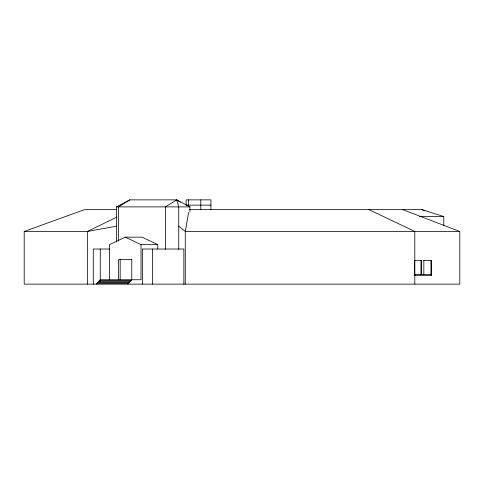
<?xml version="1.0" encoding="UTF-8"?>
<svg xmlns="http://www.w3.org/2000/svg" width="484" height="484" viewBox="0 0 484 484"><rect width="100%" height="100%" fill="white"/><g stroke="black" fill="none" stroke-linecap="round" stroke-linejoin="round"><path stroke-width="0.73" d="M188.651 212.446L185.269 231.467L185.269 284.138M189.952 212.101L189.952 206.886L176.702 199.862L129.791 199.862L118.58 206.886L118.58 241.147M180.441 202.203L176.702 199.862L165.486 206.886L165.486 249.345M116.541 241.946L116.541 206.886L129.791 199.862M116.989 217.056L87.35 231.467L24.2 231.467L24.2 284.138L459.8 284.138L459.8 231.467L402.482 209.518M157.778 249.024L157.778 244.632L142.036 237.154L125.271 237.154L109.523 244.632L109.523 279.746M24.2 231.467L84.821 209.518L116.844 209.518M116.541 226.179L87.35 231.467L87.35 284.138M210.903 205.131L186.14 205.131L186.14 199.862L210.903 199.862L210.903 209.518M116.541 206.886L189.952 206.886M189.153 209.518L421.727 209.518L443.78 216.542L443.78 225.556M419.658 216.542L443.78 216.542M459.8 231.467L185.269 231.467L178.735 226.246M125.271 237.154L141.019 244.632L157.778 244.632M109.711 249.024L93.273 249.024L93.273 284.138M131.878 259.503L118.604 259.503L118.604 279.746M423.645 260.434L431.256 260.434L431.256 275.36M414.861 275.36L431.45 275.36L431.45 274.482L414.667 274.482L414.667 260.434L421.268 260.434L421.268 274.482M368.735 209.518L414.818 231.467L414.818 284.138M421.727 209.518L424.299 210.855M176.702 199.862L178.735 206.886L178.735 249.369M431.062 260.434L431.062 274.482M423.839 260.434L423.839 274.482M421.074 260.434L421.074 274.482M415.054 274.482L415.054 275.36M200.806 199.862L200.806 209.518M188.427 199.862L188.427 206.595M183.859 284.138L183.859 249.024L142.441 249.024L142.441 284.138M152.502 249.024L152.502 284.138M141.019 244.632L141.019 279.746L100.14 279.746L100.14 280.623M131.769 259.503L131.769 279.746M131.63 279.746L131.63 280.623L99.202 280.623L99.202 281.507M130.692 280.623L130.692 281.507L98.258 281.507L98.258 282.384M129.754 281.507L129.754 282.384L97.32 282.384L97.32 283.261M128.811 282.384L128.811 283.261L96.383 283.261L96.383 284.138M127.873 283.261L127.873 284.138M120.171 259.503L120.171 279.746M100.255 249.024L100.255 281.15"/></g></svg>
